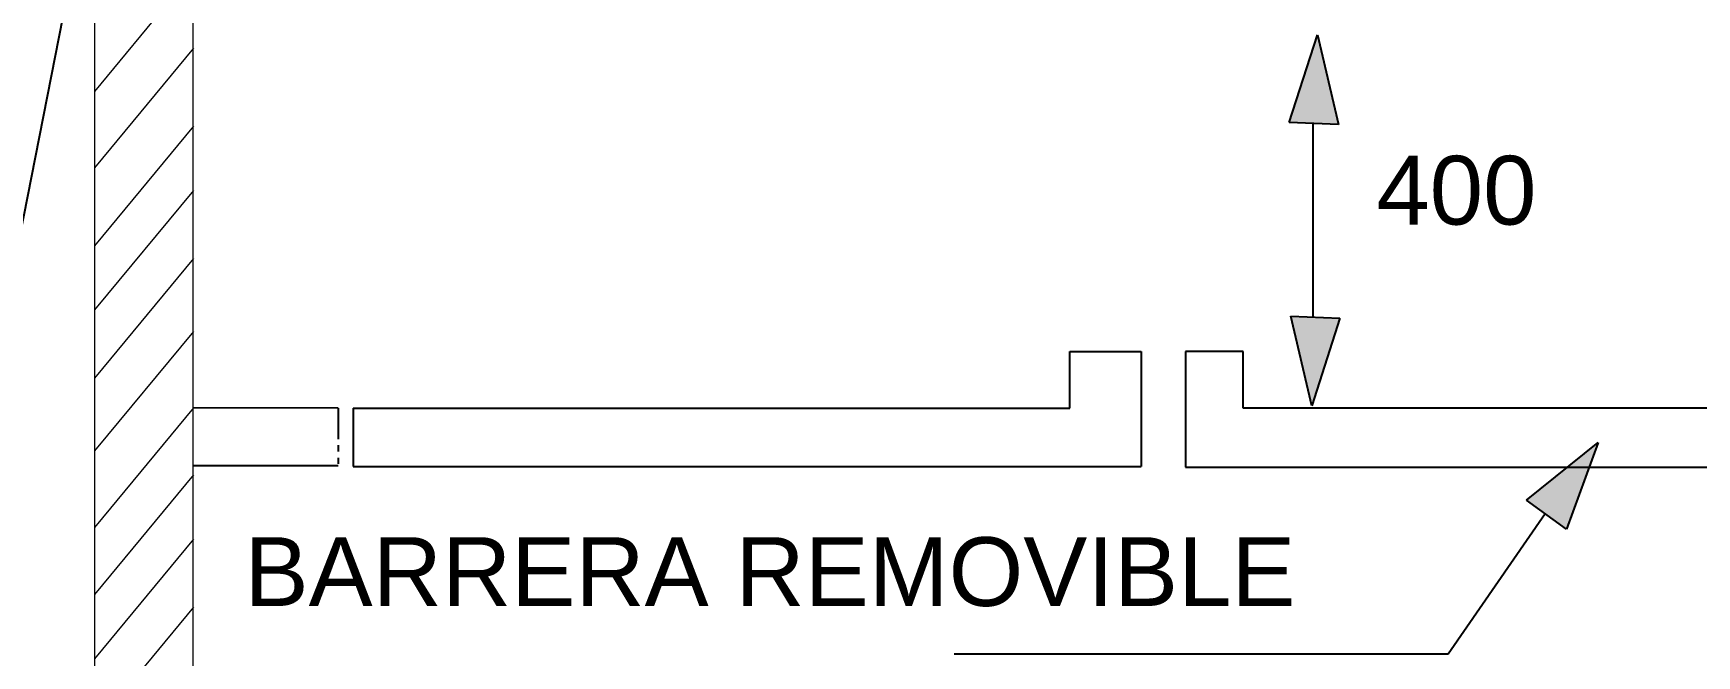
# Paper-space layout 'Plano Corte 1' of a CAD drawing. Header units: millimetres. Extents: x 0 to 420, y 0 to 297.
# Drawn here: x 221.5 to 288.4, y 180.8 to 205.9 of the extents above; entities that cross this region are included whole.
import ezdxf

# ---------------------------------------------------------------- set-up
doc = ezdxf.new("R2010")
doc.units = ezdxf.units.MM
doc.linetypes.add('PHANTOM', pattern=[2.5, 1.25, -0.25, 0.25, -0.25, 0.25, -0.25])
doc.layers.get('0').update_dxf_attribs({"color": 162})
doc.layers.add('MUROS', color=250, linetype='Continuous', lineweight=0)
doc.layers.add('TIERRA', color=214, linetype='PHANTOM', lineweight=25)
doc.styles.get("Standard").update_dxf_attribs({"font": 'arial.ttf'})

psp = doc.layouts.new('Plano Corte 1')

# ---------------------------------------------------------------- hatches: boundary and pattern name
at = {"linetype": 'ByBlock', "lineweight": -2, "ltscale": 2}
h = psp.add_hatch(color=256, dxfattribs=at)
h.dxf.hatch_style = 1
h.paths.add_polyline_path([(274.008, 202.184), (273.161, 205.797), (272.022, 202.267)])
h = psp.add_hatch(color=256, dxfattribs=at)
h.dxf.hatch_style = 1
h.paths.add_polyline_path([(272.079, 194.481), (272.926, 190.868), (274.065, 194.398)])
at = {"layer": 'MUROS', "linetype": 'ByBlock', "lineweight": -2, "ltscale": 2}
h = psp.add_hatch(color=256, dxfattribs=at)
h.dxf.hatch_style = 1
h.paths.add_polyline_path([(283.189, 185.913), (284.465, 189.398), (281.575, 187.073)])

# ---------------------------------------------------------------- linework, layer by layer
at = {"linetype": 'ByBlock', "lineweight": -2, "ltscale": 2}
for p, q in [((272.022, 202.267), (273.161, 205.797)), ((273.161, 205.797), (274.008, 202.184)), ((274.008, 202.184), (272.022, 202.267)), ((272.966, 202.227), (272.966, 194.444)), ((272.079, 194.481), (274.065, 194.398)), ((272.926, 190.868), (272.079, 194.481)), ((274.065, 194.398), (272.926, 190.868))]:
    psp.add_line(p, q, dxfattribs=at)
at = {"layer": 'MUROS'}
for p, q in [((223.921, 249.937), (223.921, 162.627)), ((227.896, 158.584), (227.896, 246.243)), ((227.902, 208.326), (223.921, 203.517)), ((227.902, 205.252), (223.921, 200.443)), ((227.902, 202.117), (223.921, 197.309)), ((227.902, 199.533), (223.921, 194.724)), ((227.902, 196.794), (223.921, 191.985)), ((227.902, 193.861), (223.921, 189.052)), ((227.902, 190.787), (223.921, 185.978)), ((227.902, 188.089), (223.921, 183.281)), ((227.902, 185.504), (223.921, 180.696)), ((227.902, 182.765), (223.921, 177.957))]:
    psp.add_line(p, q, dxfattribs=at)
at = {"layer": 'MUROS', "linetype": 'ByBlock', "lineweight": -2, "ltscale": 2}
for p, q in [((216.167, 173.593), (223.762, 212.152)), ((281.575, 187.073), (284.465, 189.398)), ((284.465, 189.398), (283.189, 185.913)), ((283.189, 185.913), (281.575, 187.073)), ((278.417, 180.891), (282.323, 186.535)), ((258.528, 180.891), (278.417, 180.891))]:
    psp.add_line(p, q, dxfattribs=at)
at = {"layer": 'TIERRA', "linetype": 'ByBlock', "lineweight": -2}
for p, q in [((263.185, 190.779), (263.185, 193.049)), ((263.185, 193.049), (266.059, 193.049)), ((266.059, 193.049), (266.059, 188.431)), ((267.84, 193.049), (267.84, 188.398)), ((270.165, 193.049), (267.84, 193.049)), ((270.165, 190.779), (270.165, 193.049)), ((234.34, 190.779), (234.34, 188.431)), ((234.34, 190.779), (263.185, 190.779)), ((298.35, 190.779), (270.165, 190.779)), ((234.34, 188.431), (266.059, 188.431)), ((267.84, 188.398), (298.35, 188.398))]:
    psp.add_line(p, q, dxfattribs=at)
at = {"layer": 'TIERRA', "linetype": 'ByBlock', "lineweight": -2, "ltscale": 2}
for p, q in [((233.735, 190.779), (227.902, 190.787)), ((233.735, 188.457), (227.896, 188.457))]:
    psp.add_line(p, q, dxfattribs=at)
at = {"layer": 'TIERRA', "lineweight": -2}
psp.add_line((233.735, 190.779), (233.735, 188.457), dxfattribs=at)

# ---------------------------------------------------------------- texts
at = {"linetype": 'ByBlock', "lineweight": -2, "ltscale": 2, "insert": (275.528, 200.925), "char_height": 2.7667, "attachment_point": 1}
psp.add_mtext_dynamic_manual_height_columns('400', width=4.70263, gutter_width=13.834, heights=[0], dxfattribs=at)
at = {"layer": 'MUROS', "linetype": 'ByBlock', "lineweight": -2, "ltscale": 2, "insert": (229.963, 185.583), "char_height": 2.76672, "attachment_point": 1}
psp.add_mtext_dynamic_manual_height_columns('BARRERA REMOVIBLE', width=62.59571, gutter_width=13.834, heights=[0], dxfattribs=at)

doc.saveas('drawing.dxf')
